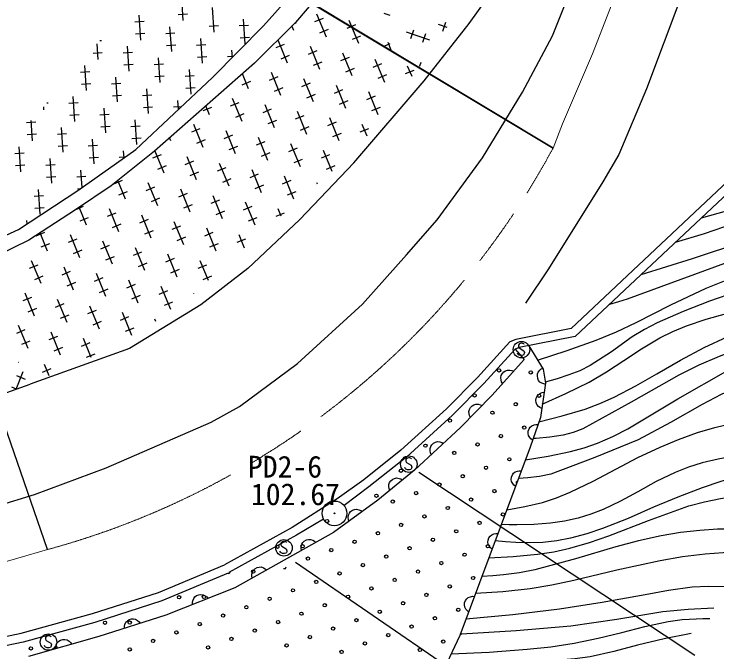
# Model space of a CAD drawing. Units: millimetres, scale not verified. Extents: x 40000 to 680000, y 20000 to 380000.
# Drawn here: x 190501 to 233024, y 278703 to 317260 of the extents above; entities that cross this region are included whole.
import ezdxf
from ezdxf.enums import TextEntityAlignment as Align

# ---------------------------------------------------------------- set-up
doc = ezdxf.new("R2010")
doc.units = ezdxf.units.MM
doc.header["$LTSCALE"] = 1000
doc.linetypes.add('CHAIN', pattern=[18.5, 12, -1.5, 3.5, -1.5])
for name, color, linetype, lineweight in [('M-BGD', 7, 'Continuous', 25), ('M-BMK', 2, 'CHAIN', 13), ('M-STR-STRC', 7, 'Continuous', 25)]:
    doc.layers.add(name, color=color, linetype=linetype, lineweight=lineweight)
doc.layers.add('M-BGD-HTXT', color=7, linetype='Continuous')
doc.layers.add('M-BMK-SRVR', color=7, linetype='Continuous')
doc.styles.add('ＭＳ ゴシック', font='')
doc.styles.get('ＭＳ ゴシック').set_extended_font_data('MS Gothic')

# ---------------------------------------------------------------- blocks, each defined once
blk = doc.blocks.new('BUHIN12')
at = {"color": 7, "linetype": 'Continuous', "lineweight": 25}
blk.add_lwpolyline([(-129, -483), (-230, -415), (-309, -331), (-390, -211), (-420, -90), (-423, 33), (-383, 183), (-319, 287), (-233, 378), (-101, 444), (8, 477), (129, 483)], dxfattribs=at)
blk = doc.blocks.new('BUHIN46')
at = {"color": 7, "linetype": 'Continuous', "lineweight": 25}
blk.add_lwpolyline([(-411, -285), (-444, -168), (-450, -53), (-434, 91), (-378, 203), (-302, 299), (-174, 387), (-58, 425), (67, 439), (210, 404), (315, 358), (411, 285)], dxfattribs=at)
blk = doc.blocks.new('BUHIN56')
at = {"color": 7, "linetype": 'Continuous', "lineweight": 25}
blk.add_lwpolyline([(139, 330), (110, 358), (72, 374), (19, 381), (-58, 378), (-122, 357), (-175, 317), (-205, 260), (-205, 203), (-201, 166), (-178, 117), (-142, 91), (138, -53), (170, -97), (193, -158), (191, -219), (176, -267), (143, -314), (66, -340), (-48, -345), (-99, -340), (-147, -320), (-189, -284), (-227, -229)], dxfattribs=at)
blk.add_circle((0, 0), 498, dxfattribs=at)
blk = doc.blocks.new('BUHIN59')
at = {"color": 3, "linetype": 'Continuous', "lineweight": 25}
for radius in [746, 22.5]:
    blk.add_circle((0, 0), radius, dxfattribs=at)

msp = doc.modelspace()

# ---------------------------------------------------------------- linework, layer by layer
at = {"layer": 'M-BGD'}
for p, q in [((180303, 334896), (223106, 309156)), ((223106, 309156), (180303, 334896)), ((192516, 284889), (176077, 332561)), ((192516, 284889), (176077, 332561)), ((218037, 316683), (220915, 320710)), ((205588, 316554), (208207, 319480)), ((209110, 318599), (207519, 316751)), ((200738, 316861), (200636, 318357)), ((202611, 316159), (202509, 317655)), ((200990, 317254), (200428, 317216)), ((209393, 315870), (208822, 317257)), ((213251, 317175), (212897, 317294)), ((197803, 316794), (198364, 316832)), ((198163, 315690), (198062, 317187)), ((204483, 315456), (204382, 316953)), ((208701, 316802), (209221, 317016)), ((211354, 315478), (210783, 316865)), ((200036, 314988), (199934, 316485)), ((202862, 316552), (202301, 316513)), ((202508, 313422), (205588, 316554)), ((204123, 316559), (204684, 316598)), ((207519, 316751), (205054, 314287)), ((207432, 316263), (207315, 316547)), ((207546, 316715), (207439, 316671)), ((210662, 316410), (211183, 316624)), ((215306, 313218), (218037, 316683)), ((216701, 316443), (216180, 316619)), ((216444, 316229), (216624, 316762)), ((198415, 316083), (197853, 316045)), ((199675, 316091), (200237, 316129)), ((209507, 316323), (208987, 316109)), ((215654, 315683), (214233, 316163)), ((214497, 315773), (214677, 316306)), ((215387, 316066), (215207, 315533)), ((195688, 315654), (195789, 315661)), ((201909, 314286), (201807, 315782)), ((204735, 315849), (204174, 315811)), ((207040, 314301), (206469, 315688)), ((211468, 315931), (210948, 315716)), ((213315, 315086), (213131, 315533)), ((195588, 314520), (195524, 315460)), ((197461, 313818), (197359, 315314)), ((200287, 315381), (199726, 315343)), ((201548, 315389), (202109, 315427)), ((206348, 315233), (206868, 315447)), ((209001, 313909), (208430, 315296)), ((213232, 315457), (212909, 315324)), ((195840, 314913), (195279, 314875)), ((197100, 314921), (197662, 314959)), ((202160, 314679), (201599, 314641)), ((203421, 314687), (203776, 314711)), ((203709, 314643), (203680, 315080)), ((207154, 314754), (206633, 314540)), ((208309, 314841), (208829, 315055)), ((210962, 313517), (210391, 314904)), ((241906, 314896), (224204, 298258)), ((198973, 314219), (199534, 314257)), ((205054, 314287), (198992, 308978)), ((199334, 313116), (199232, 314612)), ((209115, 314362), (208595, 314147)), ((210270, 314449), (210790, 314663)), ((212231, 314056), (212751, 314271)), ((212923, 313125), (212352, 314512)), ((215057, 314136), (215133, 314359)), ((242345, 314581), (224452, 297763)), ((194886, 312647), (194784, 314144)), ((197712, 314211), (197151, 314173)), ((201206, 312413), (201105, 313910)), ((211076, 313969), (210556, 313755)), ((214192, 313664), (214713, 313878)), ((214578, 313477), (214313, 314120)), ((215032, 314100), (215014, 314106)), ((194525, 313750), (195087, 313789)), ((196759, 311945), (196657, 313442)), ((197860, 309064), (202508, 313422)), ((199585, 313508), (199024, 313470)), ((200846, 313516), (201407, 313555)), ((204686, 312732), (204314, 313638)), ((205956, 313272), (206476, 313486)), ((206647, 312340), (206076, 313727)), ((213037, 313577), (212517, 313363)), ((195138, 313040), (194576, 313002)), ((196398, 313048), (196959, 313086)), ((204800, 313185), (204280, 312971)), ((207917, 312880), (208437, 313094)), ((208609, 311948), (208038, 313335)), ((211059, 308276), (215306, 313218)), ((198631, 311243), (198530, 312739)), ((201458, 312806), (200897, 312768)), ((206761, 312793), (206241, 312578)), ((209878, 312488), (210398, 312702)), ((210570, 311556), (209999, 312943)), ((212531, 311164), (211960, 312551)), ((194184, 310775), (194082, 312271)), ((197010, 312338), (196449, 312300)), ((198271, 312346), (198832, 312384)), ((204294, 310771), (203723, 312158)), ((208722, 312400), (208202, 312186)), ((211839, 312095), (212359, 312309)), ((192563, 311870), (192484, 311865)), ((193823, 311878), (194384, 311916)), ((200440, 311483), (200402, 312037)), ((202333, 311164), (202109, 311707)), ((203602, 311703), (204122, 311917)), ((206255, 310379), (205684, 311766)), ((210684, 312008), (210163, 311794)), ((192311, 311477), (192300, 311647)), ((196057, 310072), (195955, 311569)), ((198883, 311636), (198322, 311598)), ((200143, 311644), (200648, 311678)), ((202447, 311616), (201927, 311402)), ((205563, 311311), (206084, 311525)), ((208216, 309987), (207645, 311374)), ((212645, 311616), (212125, 311402)), ((194435, 311168), (193874, 311130)), ((195696, 311176), (196257, 311214)), ((197929, 309370), (197827, 310867)), ((204408, 311224), (203888, 311010)), ((207525, 310919), (208045, 311133)), ((210178, 309595), (209606, 310982)), ((191248, 310707), (191810, 310746)), ((191609, 309604), (191526, 310819)), ((196308, 310465), (195747, 310427)), ((197569, 310473), (198130, 310511)), ((201941, 309202), (201370, 310589)), ((206369, 310832), (205849, 310617)), ((208330, 310439), (207810, 310225)), ((209486, 310526), (210006, 310741)), ((211858, 309885), (211568, 310589)), ((191860, 309997), (191299, 309959)), ((193121, 310005), (193682, 310043)), ((193482, 308902), (193380, 310399)), ((201249, 310134), (201769, 310348)), ((203902, 308810), (203331, 310197)), ((210291, 310047), (209771, 309833)), ((211447, 310134), (211967, 310348)), ((195354, 308200), (195253, 309696)), ((198181, 309763), (197619, 309725)), ((199980, 309595), (199905, 309777)), ((202055, 309655), (201534, 309441)), ((203210, 309742), (203730, 309956)), ((205171, 309350), (205691, 309564)), ((205863, 308418), (205292, 309805)), ((190907, 307732), (190805, 309228)), ((193733, 309295), (193172, 309257)), ((194994, 309303), (195555, 309341)), ((204016, 309263), (203496, 309048)), ((207132, 308957), (207652, 309172)), ((207824, 308026), (207253, 309413)), ((190546, 308835), (191107, 308873)), ((194369, 306600), (197860, 309064)), ((198992, 308978), (196374, 306873)), ((197154, 308565), (197125, 308994)), ((198895, 308565), (199416, 308779)), ((199587, 307633), (199023, 309005)), ((205977, 308870), (205457, 308656)), ((209093, 308565), (209614, 308779)), ((209737, 307751), (209214, 309020)), ((192779, 307029), (192678, 308526)), ((195606, 308593), (195045, 308555)), ((196866, 308601), (197240, 308626)), ((200857, 308173), (201377, 308387)), ((201548, 307241), (200977, 308628)), ((207938, 308478), (207418, 308264)), ((191158, 308125), (190597, 308086)), ((192419, 308132), (192980, 308171)), ((199701, 308086), (199181, 307872)), ((202818, 307781), (203338, 307995)), ((203510, 306849), (202938, 308236)), ((207795, 304847), (211059, 308276)), ((209899, 308086), (209379, 307872)), ((194291, 307430), (194853, 307468)), ((194621, 306778), (194550, 307824)), ((201662, 307694), (201142, 307479)), ((204779, 307389), (205299, 307603)), ((205471, 306457), (204900, 307844)), ((207432, 306065), (206861, 307452)), ((193031, 307422), (192470, 307384)), ((196542, 306996), (197062, 307210)), ((197234, 306065), (196770, 307191)), ((199195, 305672), (198624, 307059)), ((203623, 307301), (203103, 307087)), ((206740, 306996), (207260, 307210)), ((208856, 306977), (208822, 307059)), ((190775, 304238), (194369, 306600)), ((192077, 305157), (191975, 306653)), ((196374, 306873), (194218, 305436)), ((194501, 306693), (194342, 306682)), ((198503, 306604), (199023, 306818)), ((201156, 305280), (200585, 306667)), ((205585, 306909), (205064, 306695)), ((191716, 306260), (192278, 306298)), ((197348, 306517), (196828, 306303)), ((200464, 306212), (200984, 306426)), ((203117, 304888), (202546, 306275)), ((207546, 306517), (207026, 306303)), ((199309, 306125), (198789, 305911)), ((202426, 305820), (202946, 306034)), ((205079, 304496), (204507, 305883)), ((194218, 305436), (191394, 303587)), ((192329, 305550), (191767, 305512)), ((194234, 305446), (194709, 305642)), ((194881, 304496), (194434, 305580)), ((196842, 304103), (196271, 305490)), ((201270, 305732), (200750, 305518)), ((203231, 305340), (202711, 305126)), ((204387, 305427), (204907, 305642)), ((206653, 305043), (206469, 305490)), ((194994, 304948), (194474, 304734)), ((196150, 305035), (196670, 305249)), ((198803, 303711), (198232, 305098)), ((205192, 304948), (204672, 304734)), ((206348, 305035), (206868, 305249)), ((191287, 304574), (191273, 304781)), ((196955, 304556), (196435, 304342)), ((198111, 304643), (198631, 304857)), ((200072, 304251), (200592, 304465)), ((200764, 303319), (200193, 304706)), ((204636, 301878), (207795, 304847)), ((186822, 302441), (190775, 304238)), ((191835, 303858), (192355, 304073)), ((198917, 304164), (198397, 303949)), ((202033, 303858), (202553, 304073)), ((202725, 302927), (202154, 304314)), ((192527, 302927), (192072, 304031)), ((193796, 303466), (194317, 303680)), ((194488, 302534), (193917, 303921)), ((200878, 303771), (200358, 303557)), ((203994, 303466), (204515, 303680)), ((204450, 303109), (204115, 303921)), ((191394, 303587), (187800, 301842)), ((192641, 303379), (192121, 303165)), ((195758, 303074), (196278, 303288)), ((196449, 302142), (195878, 303529)), ((202839, 303379), (202319, 303165)), ((194602, 302987), (194082, 302773)), ((197719, 302682), (198239, 302896)), ((198411, 301750), (197839, 303137)), ((192135, 300966), (191564, 302353)), ((196563, 302595), (196043, 302380)), ((199680, 302290), (200200, 302504)), ((200372, 301358), (199801, 302745)), ((202255, 301154), (201762, 302353)), ((191443, 301897), (191963, 302111)), ((194096, 300573), (193525, 301960)), ((198524, 302202), (198004, 301988)), ((201641, 301897), (202161, 302111)), ((193404, 301505), (193924, 301719)), ((196057, 300181), (195486, 301568)), ((200486, 301810), (199965, 301596)), ((204636, 301878), (201807, 299689)), ((192249, 301418), (191729, 301204)), ((195365, 301113), (195885, 301327)), ((198018, 299789), (197447, 301176)), ((202447, 301418), (201927, 301204)), ((194210, 301026), (193690, 300812)), ((197326, 300721), (197847, 300935)), ((199980, 299397), (199408, 300784)), ((191743, 299004), (191172, 300391)), ((196171, 300633), (195651, 300419)), ((198132, 300241), (197612, 300027)), ((199288, 300328), (199808, 300543)), ((201381, 300364), (201370, 300391)), ((191051, 299936), (191571, 300150)), ((193704, 298612), (193133, 299999)), ((200093, 299849), (199573, 299635)), ((191856, 299457), (191336, 299243)), ((193012, 299544), (193532, 299758)), ((194973, 299152), (195493, 299366)), ((195665, 298220), (195094, 299607)), ((201807, 299689), (197485, 297044)), ((193818, 299065), (193298, 298850)), ((196934, 298759), (197454, 298974)), ((197626, 297828), (197055, 299215)), ((195779, 298672), (195259, 298458)), ((199078, 298671), (199016, 298822)), ((190659, 297975), (191179, 298189)), ((191350, 297043), (190779, 298430)), ((197740, 298280), (197220, 298066)), ((224204, 298258), (220847, 297596)), ((192620, 297583), (193140, 297797)), ((193312, 296651), (192740, 298038)), ((224452, 297763), (221054, 297109)), ((191464, 297496), (190944, 297281)), ((194581, 297190), (195101, 297405)), ((195174, 296498), (194702, 297646)), ((220502, 297450), (218538, 295296)), ((220847, 297596), (220502, 297450)), ((197485, 297044), (191471, 294888)), ((193425, 297103), (192905, 296889)), ((220816, 297007), (218922, 294931)), ((221054, 297109), (220816, 297007)), ((220816, 297007), (221360, 296373)), ((221637, 297202), (222518, 295792)), ((195387, 296711), (194866, 296497)), ((190768, 296220), (190786, 296228)), ((192633, 295384), (192348, 296077)), ((221360, 296373), (219419, 294215)), ((190630, 294587), (191047, 295649)), ((192227, 295622), (192748, 295836)), ((222518, 295792), (222651, 294950)), ((190645, 295404), (191168, 295199)), ((218538, 295296), (216659, 293396)), ((187871, 293602), (191471, 294888)), ((190652, 294596), (190370, 294706)), ((218922, 294931), (217025, 293014)), ((222651, 294950), (222341, 292867)), ((219419, 294215), (217506, 292261)), ((216659, 293396), (213909, 290901)), ((217025, 293014), (214253, 290497)), ((222341, 292867), (221720, 291082)), ((217506, 292261), (214717, 289682)), ((213909, 290901), (211652, 289108)), ((221720, 291082), (217465, 279691)), ((214253, 290497), (211960, 288677)), ((214717, 289682), (212513, 287872)), ((214981, 289579), (231693, 278498)), ((211652, 289108), (210051, 287962)), ((211960, 288677), (210472, 287562)), ((210051, 287962), (207316, 286221)), ((212513, 287872), (209822, 285913)), ((209226, 286732), (207587, 285765)), ((207316, 286221), (203232, 283964)), ((207587, 285765), (203489, 283500)), ((209822, 285913), (203854, 282573)), ((207533, 284129), (223973, 272866)), ((199242, 282302), (203232, 283964)), ((203444, 283457), (199432, 281785)), ((203854, 282573), (199685, 280920)), ((195238, 281016), (199242, 282302)), ((199432, 281785), (195395, 280489)), ((190930, 279836), (195238, 281016)), ((199685, 280920), (195624, 279639)), ((195395, 280489), (191059, 279301)), ((187199, 279056), (190930, 279836)), ((195624, 279639), (191373, 278433)), ((217465, 279691), (215099, 274649)), ((191059, 279301), (187312, 278518))]:
    msp.add_line(p, q, dxfattribs=at)
for points in [[(230516, 303463), (232280, 303997), (234033, 304591), (235361, 305035), (236703, 305419), (238046, 305717), (239413, 305959), (241771, 306319), (244123, 306739), (245199, 306995), (246269, 307312), (247596, 307782), (248912, 308293)], [(228435, 301508), (231553, 302486), (234654, 303522), (236882, 304268), (239127, 304956), (240585, 305344), (242068, 305675), (243436, 305921), (244814, 306108), (246408, 306247), (247989, 306447), (248466, 306546), (248942, 306654)], [(232085, 304938), (235108, 305798)], [(248334, 305209), (246615, 305219), (244889, 305169), (243725, 305070), (242567, 304912), (241278, 304670), (239991, 304368), (238469, 303940), (236956, 303453), (232276, 301729), (227590, 300024), (227063, 299867), (226526, 299712)], [(222176, 296339), (223960, 296914), (225719, 297544), (226943, 298055), (228143, 298622), (230241, 299679), (232369, 300685), (233585, 301180), (234830, 301622), (235988, 301971), (237171, 302265), (238502, 302527), (239856, 302732), (242686, 303074), (245512, 303477), (246348, 303618), (247194, 303765)], [(247118, 303005), (244949, 302796), (242779, 302526), (241142, 302252), (239506, 301916), (237677, 301475), (235863, 300976), (234210, 300465), (232576, 299897), (230983, 299273), (229411, 298591), (228638, 298193), (227894, 297743), (226646, 296851), (225364, 296010), (224732, 295703), (224064, 295445), (223358, 295219), (222641, 295011)], [(222460, 293670), (223882, 294315), (225284, 295018), (226345, 295639), (227386, 296319), (228466, 297029), (229571, 297684), (230364, 298075), (231183, 298411), (232376, 298816), (233603, 299168), (236714, 300021), (239821, 300810), (242826, 301355), (245827, 301961), (246087, 302025), (246358, 302093)], [(222255, 292619), (223656, 292974), (225043, 293387), (225937, 293719), (226809, 294107), (228110, 294782), (229397, 295518), (230813, 296336), (232253, 297099), (233637, 297740), (235056, 298329), (237794, 299379), (240557, 300374), (241393, 300602), (242249, 300773), (243335, 300910), (244443, 300989), (245015, 301015), (245597, 301039)], [(245369, 299280), (243390, 299128), (241422, 298917), (240210, 298730), (238999, 298482), (237675, 298141), (236355, 297738), (234747, 297180), (233160, 296565), (231932, 296032), (230722, 295440), (227842, 293793), (224909, 292186), (224323, 291964), (223711, 291797), (222913, 291675), (222091, 291610), (222000, 291604), (221900, 291598)], [(221434, 290315), (222804, 290535), (224155, 290813), (224987, 291043), (225800, 291331), (226721, 291731), (227630, 292193), (230658, 293999), (233693, 295740), (234736, 296243), (235816, 296698), (236836, 297063), (237874, 297371), (238859, 297603), (239862, 297777), (240991, 297900), (242137, 297964), (243367, 297988), (244609, 297988)], [(243773, 296163), (242047, 296190), (240322, 296157), (239279, 296081), (238236, 295944), (237331, 295765), (236428, 295523), (235424, 295188), (234436, 294793), (233274, 294257), (232129, 293663), (230205, 292566), (228255, 291525), (225631, 290458), (222965, 289440), (222285, 289303), (221591, 289225), (221301, 289202), (221010, 289182)], [(220055, 294923), (219996, 295029), (219964, 295139), (219946, 295283), (219975, 295405), (220027, 295516), (220131, 295631), (220236, 295695), (220354, 295737), (220501, 295736), (220613, 295715), (220724, 295666)], [(222663, 294877), (222543, 294899), (222437, 294943), (222314, 295019), (222237, 295119), (222184, 295229), (222160, 295383), (222176, 295504), (222218, 295622), (222312, 295735), (222399, 295810), (222507, 295865)], [(222422, 293414), (222314, 293470), (222227, 293544), (222132, 293654), (222089, 293772), (222072, 293893), (222094, 294046), (222146, 294158), (222222, 294258), (222345, 294338), (222450, 294383), (222570, 294403)], [(218113, 292881), (218059, 292990), (218031, 293101), (218019, 293246), (218053, 293366), (218110, 293475), (218218, 293586), (218326, 293645), (218445, 293682), (218592, 293675), (218704, 293649), (218812, 293596)], [(220304, 287290), (221396, 287487), (222479, 287744), (223317, 288020), (224145, 288356), (225532, 289026), (226909, 289759), (228230, 290448), (229582, 291084), (230699, 291547), (231844, 291957), (232905, 292274), (233986, 292533), (235109, 292740), (236243, 292886), (237441, 292977), (238641, 293008), (240371, 292975), (242101, 292895)], [(221866, 291502), (221771, 291578), (221698, 291667), (221626, 291792), (221605, 291916), (221611, 292039), (221662, 292185), (221733, 292284), (221826, 292369), (221962, 292425), (222074, 292449), (222195, 292447)], [(215744, 290632), (215696, 290743), (215674, 290856), (215669, 291001), (215709, 291120), (215771, 291225), (215885, 291330), (215995, 291385), (216116, 291415), (216263, 291401), (216373, 291370), (216479, 291311)], [(240656, 290852), (238612, 290849), (236560, 290785), (235314, 290692), (234072, 290538), (233093, 290362), (232120, 290124), (231293, 289864), (230487, 289546), (229356, 288995), (228239, 288383), (227199, 287819), (226134, 287310), (225390, 287023), (224624, 286792), (223794, 286607), (222952, 286482), (221936, 286404), (220919, 286387), (220450, 286391), (219971, 286399)], [(239668, 289246), (238528, 289452), (237389, 289597), (236686, 289629), (235984, 289601), (235205, 289500), (234430, 289338), (233267, 289009), (232124, 288623), (230650, 288063), (229188, 287444), (227658, 286775), (226107, 286164), (225149, 285848), (224171, 285589), (223336, 285426), (222493, 285323), (221677, 285288), (220849, 285314), (220231, 285358), (219603, 285415)], [(213228, 288459), (213186, 288574), (213171, 288687), (213174, 288832), (213221, 288949), (213290, 289050), (213410, 289149), (213523, 289196), (213646, 289220), (213791, 289196), (213899, 289159), (214001, 289094)], [(219217, 284381), (220695, 284462), (222164, 284603), (223147, 284762), (224121, 284980), (225304, 285317), (226483, 285716), (228892, 286649), (231316, 287524), (232266, 287783), (233240, 287987), (234114, 288111), (234992, 288174), (235869, 288171), (236753, 288108), (237636, 288003), (238528, 287877)], [(210763, 286598), (210728, 286715), (210719, 286829), (210731, 286974), (210785, 287087), (210859, 287184), (210984, 287276), (211100, 287316), (211224, 287333), (211368, 287301), (211474, 287258), (211572, 287187)], [(237387, 285901), (235752, 286044), (234117, 286127), (233049, 286121), (231981, 286053), (230818, 285916), (229652, 285718), (228275, 285414), (226906, 285050), (224474, 284330), (222015, 283665), (221075, 283485), (220118, 283363), (219463, 283305), (218797, 283256)], [(218420, 282247), (220075, 282361), (221722, 282534), (223038, 282752), (224356, 283031), (226961, 283661), (229590, 284234), (230948, 284464), (232314, 284634), (233936, 284758), (235563, 284836)], [(217841, 280698), (220677, 280975), (223503, 281311), (226086, 281712), (228672, 282175), (230089, 282434), (231521, 282635), (232505, 282678), (233503, 282662), (233773, 282652), (234042, 282642)], [(201305, 281562), (201300, 281684), (201320, 281797), (201367, 281934), (201447, 282030), (201544, 282106), (201688, 282163), (201810, 282174), (201934, 282159), (202066, 282093), (202157, 282024), (202235, 281931)], [(232826, 281339), (231287, 281268), (229755, 281136), (226977, 280665), (224191, 280255), (220887, 279982), (217572, 279768), (217532, 279766), (217492, 279763)], [(197178, 280129), (197181, 280251), (197209, 280362), (197267, 280495), (197354, 280586), (197455, 280654), (197603, 280701), (197726, 280703), (197849, 280679), (197975, 280603), (198061, 280528), (198132, 280430)], [(216950, 278593), (219250, 278697), (221543, 278861), (222971, 279021), (224390, 279241), (225829, 279528), (227270, 279877), (228670, 280239), (230077, 280539), (230916, 280654), (231770, 280710), (232179, 280723), (232598, 280731)], [(231458, 279819), (229834, 279500), (228211, 279119), (226791, 278735), (225354, 278409), (224427, 278282), (223482, 278214), (221306, 278150), (219139, 278027), (217856, 277917), (216575, 277794)], [(193017, 278900), (193025, 279021), (193056, 279131), (193117, 279263), (193206, 279351), (193310, 279417), (193459, 279459), (193582, 279457), (193704, 279430), (193828, 279350), (193912, 279273), (193979, 279172)]]:
    msp.add_lwpolyline(points, dxfattribs=at)
for centre in [(219842, 295720), (221756, 295595), (218358, 294204), (222266, 294184), (220855, 293675), (219444, 293165), (216874, 292688), (221365, 292264), (219954, 291754), (218543, 291245), (215391, 291172), (217132, 290735), (220464, 290344), (213907, 289656), (219053, 289834), (217642, 289324), (216231, 288815), (214821, 288305), (219563, 288423), (212423, 288140), (213410, 287795), (218152, 287914), (216741, 287404), (220072, 287012), (209439, 286608), (215330, 286894), (218661, 286503), (213919, 286385), (212509, 285875), (217251, 285993), (211098, 285365), (215840, 285484), (207955, 285092), (209687, 284856), (214429, 284974), (219171, 285092), (213018, 284464), (217760, 284582), (208276, 284346), (211608, 283955), (216350, 284073), (204972, 283560), (214939, 283563), (210197, 283445), (218270, 283172), (208786, 282935), (213528, 283054), (207375, 282426), (212117, 282544), (216859, 282662), (200488, 282012), (201988, 282028), (205964, 281916), (210706, 282034), (215448, 282152), (204554, 281406), (209296, 281525), (214038, 281643), (207885, 281015), (212627, 281133), (217369, 281251), (203143, 280897), (211216, 280623), (215958, 280742), (196004, 280464), (197504, 280480), (201732, 280387), (206474, 280505), (214547, 280232), (200321, 279878), (205063, 279996), (209805, 280114), (213136, 279722), (198911, 279368), (203653, 279486), (208395, 279604), (216468, 279331), (191520, 278916), (197500, 278858), (202242, 278976), (206984, 279095), (211726, 279213), (210315, 278703), (215057, 278821)]:
    msp.add_circle(centre, 99.5, dxfattribs=at)
for centre, start, end in [((220973, 288933), 101.2737, 217.7607), ((210939, 286624), 92.1587, 159.9422), ((206455, 285076), 174.7204, 63.1368), ((206866, 283836), 236.0917, 1.7507), ((203472, 283544), 231.0312, 1.0669), ((193020, 278932), 358.1296, 213.545)]:
    msp.add_arc(centre, 99.5, start, end, dxfattribs=at)
at = {"layer": 'M-BMK'}
for p, q in [((226836, 318306), (225498, 314863)), ((225498, 314863), (223684, 310629)), ((223684, 310629), (223106, 309156)), ((190738, 284364), (192516, 284889)), ((188503, 283761), (190738, 284364))]:
    msp.add_line(p, q, dxfattribs=at)
msp.add_arc((179531, 332670), 49514, 285.2031, 331.6482, dxfattribs=at)
at = {"layer": 'M-STR-STRC'}
for p, q in [((223066, 315939), (225003, 320804)), ((231329, 319581), (228762, 312742)), ((221264, 312533), (223066, 315939)), ((228762, 312742), (227095, 308779)), ((218832, 308569), (221264, 312533)), ((227095, 308779), (226129, 307119)), ((216092, 304820), (218832, 308569)), ((226129, 307119), (222841, 301850)), ((214245, 302703), (216092, 304820)), ((211588, 299731), (214245, 302703)), ((222841, 301850), (221445, 299778)), ((207649, 296144), (211588, 299731)), ((204135, 293531), (207649, 296144)), ((202424, 292586), (204135, 293531)), ((196070, 289836), (202424, 292586)), ((191746, 288215), (196070, 289836)), ((188008, 287088), (191746, 288215))]:
    msp.add_line(p, q, dxfattribs=at)

# ---------------------------------------------------------------- block references
at = {"layer": 'M-BGD', "rotation": 354.49388}
for name, p in [('BUHIN56', (221199, 296975)), ('BUHIN56', (214384, 290053)), ('BUHIN12', (221011, 289184)), ('BUHIN12', (219593, 285387)), ('BUHIN56', (206828, 284993)), ('BUHIN46', (208330, 285078)), ('BUHIN46', (205346, 283408)), ('BUHIN12', (218174, 281590)), ('BUHIN56', (192586, 279298))]:
    msp.add_blockref(name, p, dxfattribs=at)
at = {"layer": 'M-BMK-SRVR', "rotation": 354.49388}
msp.add_blockref('BUHIN59', (209884, 287079), dxfattribs=at)

# ---------------------------------------------------------------- texts
at = {"layer": 'M-BGD-HTXT', "style": 'ＭＳ ゴシック'}
for s, p in [('PD2-6', (204646, 288844)), ('102.67', (204831, 287180))]:
    msp.add_text(s, height=1320, dxfattribs=at).set_placement(p, align=Align.BOTTOM_LEFT)

doc.saveas('drawing.dxf')
